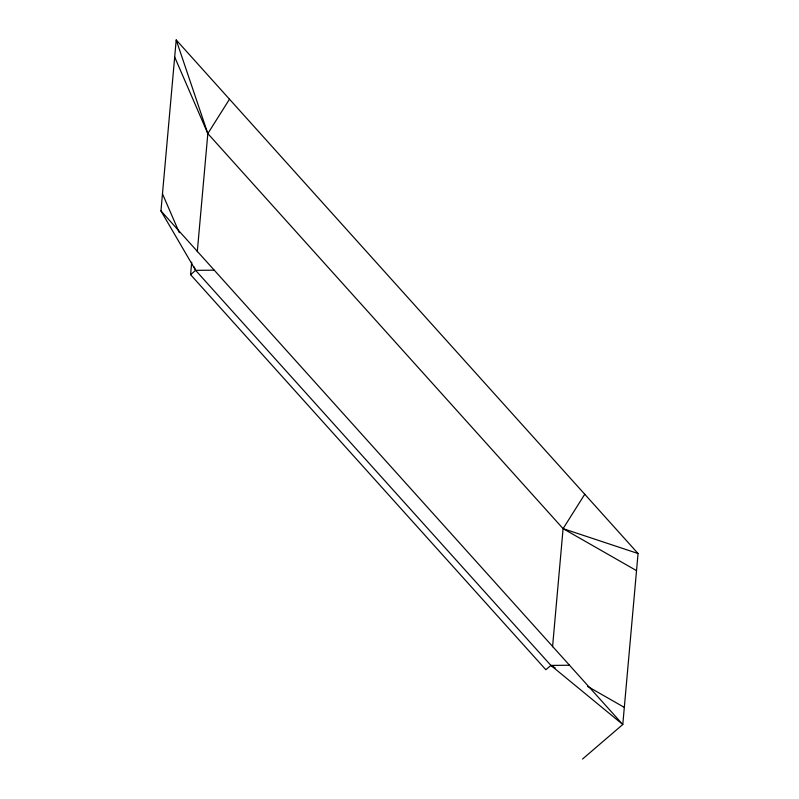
<?xml version="1.0" encoding="UTF-8"?>
<svg xmlns="http://www.w3.org/2000/svg" width="799" height="799" viewBox="0 0 799 799"><rect width="100%" height="100%" fill="white"/><g stroke="black" fill="none" stroke-linecap="round" stroke-linejoin="round"><path stroke-width="1.2" d="M160.949 210.906L622.791 724.493L550.891 665.417L195.625 270.352L160.949 210.906L176.209 39.95L638.051 553.527L622.791 724.493L582.521 759.05M569.507 665.227L550.891 665.417L545.857 669.732L190.591 274.676L191.7 262.242M197.293 251.705L207.83 133.583L176.209 39.95M552.558 646.761L563.095 528.648L584.758 494.271M636.523 570.626L563.095 528.648L207.83 133.583L229.493 99.206M190.591 274.676L195.625 270.352L214.242 270.172M563.095 528.648L638.051 553.527M550.891 665.417L555.215 667.884M587.605 686.401L624.319 707.395M174.681 57.049L207.83 133.583M162.477 193.817L179.296 232.659M194.147 266.926L195.625 270.352"/></g></svg>
